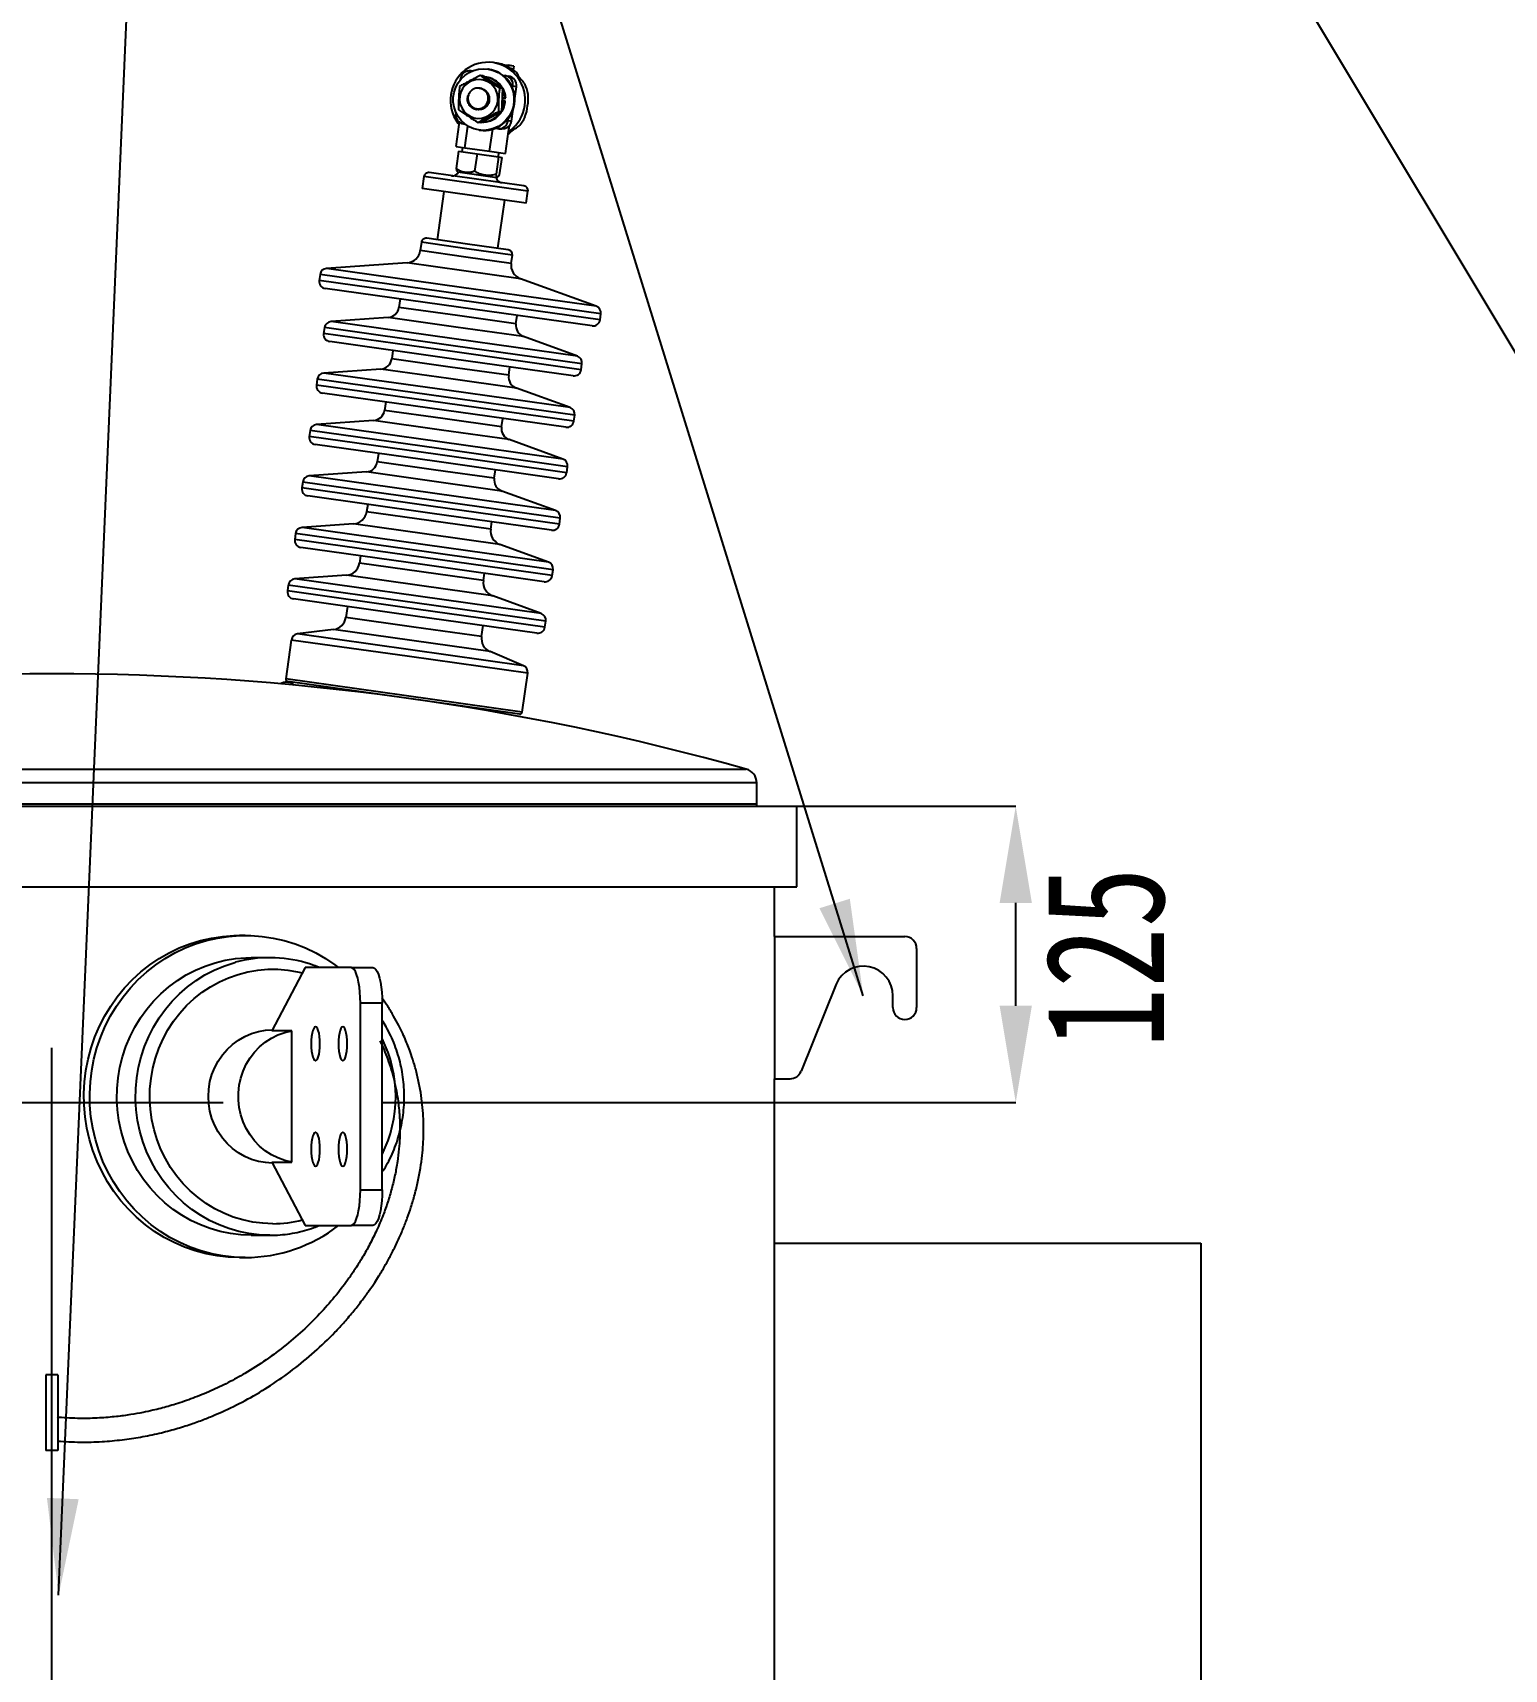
# Model space of a CAD drawing. Header units: millimetres. Extents: x 118006 to 124636, y -130611 to -125922.
# Drawn here: x 119200 to 119821, y -127326 to -126635 of the extents above; entities that cross this region are included whole.
import ezdxf

# ---------------------------------------------------------------- set-up
doc = ezdxf.new("R2010")
doc.units = ezdxf.units.MM
doc.header["$LTSCALE"] = 13
doc.linetypes.add('CENTERX2', pattern=[101.6, 63.5, -12.7, 12.7, -12.7])
for name, color, linetype in [('中心线', 1, 'CENTERX2'), ('几何体', 7, 'Continuous'), ('尺寸', 3, 'Continuous'), ('注释', 2, 'Continuous')]:
    doc.layers.add(name, color=color, linetype=linetype)
doc.styles.add('SLDTEXTSTYLE0', font='hyswlongfangsong.ttf')
doc.styles.get("Standard").update_dxf_attribs({"font": 'gbenor.shx', "bigfont": 'gbcbig.shx'})
doc.dimstyles.new('SLDDIMSTYLE0', dxfattribs={"dimtxt": 50, "dimasz": 40.8, "dimexe": 0, "dimexo": 0.0625, "dimgap": 12.5, "dimtad": 2, "dimdec": 0, "dimrnd": 1e-09, "dimzin": 12, "dimdsep": 46, "dimtxsty": 'SLDTEXTSTYLE0', "dimsah": 1, "dimcen": 0.09, "dimadec": 0, "dimazin": 3, "dimtfac": 1, "dimtdec": 0, "dimtmove": 0, "dimatfit": 0, "dimfxl": 1, "dimfrac": 2, "dimtolj": 1, "dimtzin": 12, "dimarcsym": 0})
doc.dimstyles.new('SLDDIMSTYLE2', dxfattribs={"dimtxt": 0.18, "dimasz": 40.8, "dimexe": 0, "dimexo": 0.0625, "dimgap": 0, "dimtad": 0, "dimtih": 1, "dimtoh": 1, "dimdec": 0, "dimrnd": 1e-09, "dimzin": 0, "dimdsep": 46, "dimtxsty": 'Standard', "dimsah": 1, "dimcen": 0.09, "dimadec": 0, "dimazin": 0, "dimtfac": 40.8, "dimtdec": 0, "dimtofl": 0, "dimtmove": 0, "dimatfit": 3, "dimfxl": 1, "dimfrac": 2, "dimtolj": 1, "dimtzin": 0, "dimarcsym": 0})

# ---------------------------------------------------------------- blocks, each defined once
blk = doc.blocks.new('*D29')
at = {"layer": 'Defpoints', "color": 0, "transparency": 16777216}
for p in [(119522.97, -126961.17), (119615.31, -126961.17), (119347.91, -127086.17)]:
    blk.add_point(p, dxfattribs=at)
at = {"layer": '尺寸', "color": 0, "lineweight": -2, "transparency": 16777216}
for p, q in [((119523.04, -126961.17), (119615.31, -126961.17)), ((119615.31, -127045.37), (119615.31, -127001.97)), ((119347.97, -127086.17), (119615.31, -127086.17))]:
    blk.add_line(p, q, dxfattribs=at)
at = {"layer": '尺寸', "color": 0, "transparency": 16777216}
for points in [[(119608.51, -127001.97), (119622.11, -127001.97), (119615.31, -126961.17)], [(119608.51, -127045.37), (119622.11, -127045.37), (119615.31, -127086.17)]]:
    blk.add_solid(points, dxfattribs=at)
at = {"layer": '尺寸', "color": 0, "transparency": 16777216, "insert": (119627.81, -127025.05), "char_height": 50, "attachment_point": 2, "rotation": 90, "style": 'SLDTEXTSTYLE0'}
blk.add_mtext('\\A1;125', dxfattribs=at)

msp = doc.modelspace()

# ---------------------------------------------------------------- linework, layer by layer
at = {"layer": '中心线'}
for p, q in [((119208.47, -127888.67), (119208.47, -126931.93)), ((119136.16, -127086.17), (119280.79, -127086.17))]:
    msp.add_line(p, q, dxfattribs=at)
at = {"layer": '几何体'}
for p, q in [((119385.44, -126650.62), (119386.01, -126650.7)), ((119392.82, -126649.95), (119392.51, -126649.91)), ((119395.85, -126647.35), (119394.7, -126647.19)), ((119398.45, -126647.92), (119401.05, -126648.28)), ((119401.05, -126648.28), (119400.96, -126648.88)), ((119403.51, -126648.63), (119401.05, -126648.28)), ((119403.51, -126648.63), (119403.27, -126650.3)), ((119380.92, -126654.4), (119380.97, -126654.03)), ((119389.24, -126657.96), (119389.19, -126657.95)), ((119390.49, -126652.77), (119389.32, -126652.61)), ((119390.49, -126652.77), (119398.75, -126658.08)), ((119391.97, -126653.33), (119391.56, -126653.27)), ((119398.75, -126658.08), (119397.58, -126657.92)), ((119398.75, -126658.08), (119398.32, -126668)), ((119398.85, -126652.5), (119399.74, -126652.63)), ((119399.74, -126652.63), (119401.2, -126652.83)), ((119402.97, -126658.04), (119403.09, -126657.14)), ((119404.55, -126657.34), (119403.09, -126657.14)), ((119403.85, -126662.38), (119404.55, -126657.34)), ((119396.54, -126662.35), (119396.95, -126662.41)), ((119399.45, -126663.33), (119398.53, -126663.27)), ((119399.69, -126662.17), (119398.57, -126662.23)), ((119398.57, -126662.31), (119400.1, -126662.22)), ((119399.86, -126663.39), (119399.45, -126663.33)), ((119400.1, -126662.22), (119399.69, -126662.17)), ((119378.94, -126668.52), (119378.99, -126668.15)), ((119380.38, -126673.36), (119380.52, -126672.31)), ((119387.76, -126666.99), (119387.8, -126667)), ((119389.62, -126672.61), (119388.45, -126672.45)), ((119398.32, -126668), (119389.62, -126672.61)), ((119398.32, -126668), (119397.15, -126667.84)), ((119401.06, -126671.62), (119401.18, -126670.72)), ((119401.06, -126671.62), (119402.52, -126671.83)), ((119402.52, -126671.83), (119403.23, -126666.79)), ((119379.08, -126682.61), (119380.38, -126673.36)), ((119382.29, -126673.03), (119382.87, -126673.11)), ((119382.84, -126683.14), (119384.13, -126673.97)), ((119388.89, -126675.66), (119389.21, -126675.7)), ((119393.28, -126684.6), (119394.59, -126675.3)), ((119395.7, -126674.91), (119396.59, -126675.04)), ((119397.13, -126675.11), (119396.59, -126675.04)), ((119399.96, -126685.54), (119401.26, -126676.3)), ((119401.26, -126676.3), (119401.6, -126673.88)), ((119379.08, -126682.61), (119382.84, -126683.14)), ((119380.18, -126684.61), (119379.15, -126691.93)), ((119380.18, -126684.61), (119387.97, -126685.71)), ((119381.81, -126682.99), (119381.56, -126684.81)), ((119382.84, -126683.14), (119393.28, -126684.6)), ((119387.97, -126685.71), (119386.94, -126693.03)), ((119387.97, -126685.71), (119397.06, -126686.98)), ((119393.28, -126684.6), (119399.96, -126685.54)), ((119396.97, -126686.97), (119397.22, -126685.16)), ((119379.49, -126693), (119379.91, -126693.46)), ((119397.06, -126686.98), (119396.03, -126694.31)), ((119397.06, -126686.98), (119398.35, -126687.17)), ((119398.35, -126687.17), (119397.32, -126694.49)), ((119365.55, -126695.31), (119364.84, -126700.36)), ((119387.51, -126698.4), (119365.55, -126695.31)), ((119387.78, -126696.42), (119367.8, -126693.62)), ((119394.49, -126695.51), (119379.91, -126693.46)), ((119409.46, -126701.48), (119387.51, -126698.4)), ((119407.76, -126699.23), (119387.78, -126696.42)), ((119396.17, -126695.75), (119394.49, -126695.51)), ((119396.17, -126695.75), (119396.7, -126695.42)), ((119386.8, -126703.45), (119364.84, -126700.36)), ((119373.95, -126701.64), (119371.1, -126721.97)), ((119408.75, -126706.53), (119386.8, -126703.45)), ((119396.78, -126725.58), (119399.64, -126705.25)), ((119408.75, -126706.53), (119409.46, -126701.48)), ((119364.47, -126723.05), (119363.98, -126726.55)), ((119383.17, -126729.25), (119363.98, -126726.55)), ((119383.66, -126725.75), (119364.47, -126723.05)), ((119383.94, -126723.78), (119366.72, -126721.36)), ((119402.86, -126728.45), (119383.66, -126725.75)), ((119401.16, -126726.2), (119383.94, -126723.78)), ((119358.47, -126731.69), (119324.45, -126734.07)), ((119381.37, -126742.07), (119324.45, -126734.07)), ((119382.36, -126735.05), (119358.47, -126731.69)), ((119402.36, -126731.95), (119383.17, -126729.25)), ((119402.36, -126731.95), (119402.86, -126728.45)), ((119321.69, -126736.64), (119321.34, -126739.15)), ((119380.61, -126747.47), (119321.34, -126739.15)), ((119380.96, -126744.97), (119321.69, -126736.64)), ((119406.24, -126738.4), (119382.36, -126735.05)), ((119438.29, -126750.07), (119406.24, -126738.4)), ((119380.19, -126750.44), (119323.89, -126742.53)), ((119355.5, -126746.97), (119355, -126750.53)), ((119439.88, -126755.8), (119380.61, -126747.47)), ((119440.23, -126753.3), (119380.96, -126744.97)), ((119438.29, -126750.07), (119381.37, -126742.07)), ((119350.4, -126754.81), (119326.33, -126756.5)), ((119379.01, -126758.83), (119350.4, -126754.81)), ((119379.69, -126754), (119355, -126750.53)), ((119404.39, -126757.47), (119379.69, -126754)), ((119436.5, -126758.35), (119380.19, -126750.44)), ((119404.39, -126757.47), (119404.89, -126753.91)), ((119439.88, -126755.8), (119440.23, -126753.3)), ((119323.58, -126759.06), (119323.22, -126761.57)), ((119377.55, -126769.21), (119323.22, -126761.57)), ((119377.91, -126766.7), (119323.58, -126759.06)), ((119378.31, -126763.8), (119326.33, -126756.5)), ((119407.62, -126762.85), (119379.01, -126758.83)), ((119377.14, -126772.17), (119325.77, -126764.95)), ((119352.44, -126768.7), (119351.94, -126772.26)), ((119432.24, -126774.34), (119377.91, -126766.7)), ((119430.3, -126771.11), (119378.31, -126763.8)), ((119430.3, -126771.11), (119407.62, -126762.85)), ((119376.64, -126775.73), (119351.94, -126772.26)), ((119401.33, -126779.2), (119376.64, -126775.73)), ((119428.51, -126779.39), (119377.14, -126772.17)), ((119431.88, -126776.84), (119377.55, -126769.21)), ((119401.33, -126779.2), (119401.83, -126775.64)), ((119431.88, -126776.84), (119432.24, -126774.34)), ((119320.52, -126780.8), (119320.17, -126783.3)), ((119374.85, -126788.43), (119320.52, -126780.8)), ((119347.35, -126776.54), (119323.28, -126778.23)), ((119375.26, -126785.53), (119323.28, -126778.23)), ((119375.96, -126780.57), (119347.35, -126776.54)), ((119404.57, -126784.59), (119375.96, -126780.57)), ((119374.5, -126790.94), (119320.17, -126783.3)), ((119374.08, -126793.9), (119322.72, -126786.68)), ((119429.18, -126796.07), (119374.85, -126788.43)), ((119427.24, -126792.84), (119375.26, -126785.53)), ((119427.24, -126792.84), (119404.57, -126784.59)), ((119349.39, -126790.43), (119348.89, -126794)), ((119373.58, -126797.47), (119348.89, -126794)), ((119425.45, -126801.12), (119374.08, -126793.9)), ((119428.83, -126798.58), (119374.5, -126790.94)), ((119428.83, -126798.58), (119429.18, -126796.07)), ((119317.47, -126802.53), (119317.11, -126805.04)), ((119371.8, -126810.16), (119317.47, -126802.53)), ((119344.3, -126798.28), (119320.22, -126799.96)), ((119372.21, -126807.27), (119320.22, -126799.96)), ((119372.9, -126802.3), (119344.3, -126798.28)), ((119401.51, -126806.32), (119372.9, -126802.3)), ((119398.28, -126800.94), (119373.58, -126797.47)), ((119398.28, -126800.94), (119398.78, -126797.37)), ((119371.45, -126812.67), (119317.11, -126805.04)), ((119371.03, -126815.64), (119319.66, -126808.42)), ((119426.13, -126817.8), (119371.8, -126810.16)), ((119424.19, -126814.57), (119372.21, -126807.27)), ((119424.19, -126814.57), (119401.51, -126806.32)), ((119346.33, -126812.16), (119345.83, -126815.73)), ((119370.53, -126819.2), (119345.83, -126815.73)), ((119422.4, -126822.85), (119371.03, -126815.64)), ((119425.78, -126820.31), (119371.45, -126812.67)), ((119314.41, -126824.26), (119314.06, -126826.77)), ((119368.74, -126831.9), (119314.41, -126824.26)), ((119341.24, -126820.01), (119317.17, -126821.69)), ((119369.15, -126829), (119317.17, -126821.69)), ((119369.85, -126824.03), (119341.24, -126820.01)), ((119398.46, -126828.05), (119369.85, -126824.03)), ((119395.22, -126822.67), (119370.53, -126819.2)), ((119395.22, -126822.67), (119395.72, -126819.11)), ((119425.78, -126820.31), (119426.13, -126817.8)), ((119368.39, -126834.4), (119314.06, -126826.77)), ((119367.97, -126837.37), (119316.61, -126830.15)), ((119421.13, -126836.3), (119369.15, -126829)), ((119421.13, -126836.3), (119398.46, -126828.05)), ((119341.8, -126833.69), (119341.36, -126836.77)), ((119367.54, -126840.45), (119341.36, -126836.77)), ((119419.34, -126844.59), (119367.97, -126837.37)), ((119422.72, -126842.04), (119368.39, -126834.4)), ((119423.07, -126839.53), (119368.74, -126831.9)), ((119335.86, -126841.9), (119314.11, -126843.42)), ((119366.1, -126850.73), (119314.11, -126843.42)), ((119366.73, -126846.24), (119335.86, -126841.9)), ((119393.72, -126844.12), (119367.54, -126840.45)), ((119393.72, -126844.12), (119394.15, -126841.05)), ((119422.72, -126842.04), (119423.07, -126839.53)), ((119311.36, -126845.99), (119311.01, -126848.5)), ((119365.34, -126856.14), (119311.01, -126848.5)), ((119365.69, -126853.63), (119311.36, -126845.99)), ((119364.92, -126859.1), (119313.55, -126851.88)), ((119418.08, -126858.04), (119366.1, -126850.73)), ((119397.6, -126850.58), (119366.73, -126846.24)), ((119418.08, -126858.04), (119397.6, -126850.58)), ((119338.74, -126855.42), (119338.31, -126858.5)), ((119364.49, -126862.18), (119338.31, -126858.5)), ((119419.67, -126863.77), (119365.34, -126856.14)), ((119420.02, -126861.26), (119365.69, -126853.63)), ((119332.8, -126863.64), (119311.06, -126865.16)), ((119363.04, -126872.46), (119311.06, -126865.16)), ((119363.67, -126867.98), (119332.8, -126863.64)), ((119390.67, -126865.86), (119364.49, -126862.18)), ((119416.29, -126866.32), (119364.92, -126859.1)), ((119390.67, -126865.86), (119391.1, -126862.78)), ((119419.67, -126863.77), (119420.02, -126861.26)), ((119308.3, -126867.73), (119307.95, -126870.23)), ((119362.28, -126877.87), (119307.95, -126870.23)), ((119362.64, -126875.36), (119308.3, -126867.73)), ((119415.03, -126879.77), (119363.04, -126872.46)), ((119394.55, -126872.31), (119363.67, -126867.98)), ((119415.03, -126879.77), (119394.55, -126872.31)), ((119361.87, -126880.83), (119310.5, -126873.61)), ((119333.22, -126876.81), (119332.57, -126881.43)), ((119416.61, -126885.5), (119362.28, -126877.87)), ((119416.97, -126883), (119362.64, -126875.36)), ((119327.37, -126886.54), (119312.17, -126888.41)), ((119360.41, -126891.18), (119327.37, -126886.54)), ((119361.22, -126885.46), (119332.57, -126881.43)), ((119389.86, -126889.48), (119361.22, -126885.46)), ((119413.23, -126888.05), (119361.87, -126880.83)), ((119389.86, -126889.48), (119390.51, -126884.86)), ((119416.61, -126885.5), (119416.97, -126883)), ((119309.57, -126890.96), (119307.27, -126907.37)), ((119359.46, -126897.97), (119309.57, -126890.96)), ((119359.86, -126895.11), (119312.17, -126888.41)), ((119393.45, -126895.83), (119360.41, -126891.18)), ((119409.34, -126904.98), (119359.46, -126897.97)), ((119407.55, -126901.81), (119359.86, -126895.11)), ((119407.55, -126901.81), (119393.45, -126895.83)), ((119357.15, -126914.38), (119307.27, -126907.37)), ((119407.04, -126921.39), (119409.34, -126904.98)), ((119357.01, -126915.37), (119308.12, -126908.49)), ((119405.91, -126922.24), (119357.01, -126915.37)), ((119407.04, -126921.39), (119357.15, -126914.38)), ((119389.98, -126920.49), (119389.62, -126919.95)), ((118915.35, -126945.44), (119501.59, -126945.44)), ((119505.97, -126951.21), (118910.97, -126951.21)), ((119505.97, -126960.17), (119505.97, -126951.21)), ((118893.97, -126961.17), (119522.97, -126961.17)), ((118910.97, -126960.17), (119505.97, -126960.17)), ((119522.97, -126995.17), (119522.97, -126961.17)), ((118893.97, -126995.17), (119522.97, -126995.17)), ((119513.47, -127016.17), (119513.47, -126995.17)), ((119290.16, -127015.68), (119287.7, -127015.68)), ((119513.47, -127016.17), (119513.47, -127076.17)), ((119513.47, -127016.17), (119568.47, -127016.17)), ((119573.47, -127021.17), (119573.47, -127046.17)), ((119300.46, -127025.07), (119292.59, -127025.07)), ((119315.44, -127029.27), (119301.34, -127055.96)), ((119334.85, -127029.27), (119315.44, -127029.27)), ((119334.85, -127029.27), (119344.02, -127029.27)), ((119539.51, -127036.19), (119524.73, -127073.03)), ((119347.91, -127044.27), (119338.73, -127044.27)), ((119338.73, -127123.08), (119338.73, -127044.27)), ((119347.91, -127123.08), (119347.91, -127044.27)), ((119563.47, -127046.17), (119563.47, -127041.17)), ((119309.73, -127055.96), (119301.34, -127055.96)), ((119309.73, -127111.39), (119309.73, -127055.96)), ((119513.47, -127888.67), (119513.47, -127076.17)), ((119513.47, -127076.17), (119520.09, -127076.17)), ((119301.34, -127111.39), (119315.44, -127138.08)), ((119301.34, -127111.39), (119309.73, -127111.39)), ((119338.73, -127123.08), (119347.91, -127123.08)), ((119292.59, -127142.28), (119300.46, -127142.28)), ((119315.44, -127138.08), (119334.85, -127138.08)), ((119344.02, -127138.08), (119334.85, -127138.08)), ((119513.47, -127145.58), (119693.47, -127145.58)), ((119693.47, -127145.58), (119693.47, -127752.58)), ((119287.7, -127151.67), (119290.16, -127151.67)), ((119210.97, -127201.19), (119205.97, -127201.19)), ((119205.97, -127201.19), (119205.97, -127233.19)), ((119210.97, -127201.19), (119210.97, -127233.19)), ((119210.97, -127233.19), (119205.97, -127233.19))]:
    msp.add_line(p, q, dxfattribs=at)
at = {"layer": '几何体', "flags": 128}
for points in [[(119392.8, -126649.95), (119394.86, -126650.47), (119396.8, -126651.33), (119398.58, -126652.49), (119400.14, -126653.94), (119401.44, -126655.63), (119402.45, -126657.51), (119403.14, -126659.54), (119403.49, -126661.65), (119403.49, -126663.8), (119403.15, -126665.92), (119402.46, -126667.95), (119401.45, -126669.84), (119400.15, -126671.54), (119398.59, -126673), (119396.82, -126674.19), (119394.88, -126675.06), (119392.82, -126675.59), (119390.71, -126675.78), (119388.6, -126675.61), (119386.54, -126675.09), (119384.6, -126674.24), (119382.82, -126673.07), (119381.26, -126671.63), (119379.96, -126669.94), (119378.95, -126668.05), (119378.26, -126666.03), (119377.91, -126663.91), (119377.91, -126661.77), (119378.25, -126659.65), (119378.94, -126657.61), (119379.95, -126655.72), (119381.25, -126654.02), (119382.81, -126652.56), (119384.58, -126651.38), (119386.52, -126650.51), (119388.58, -126649.97), (119390.69, -126649.79), (119392.8, -126649.95)], [(119395.86, -126658.68), (119394.92, -126657.26), (119393.71, -126656.06), (119392.28, -126655.14), (119390.7, -126654.54), (119389.02, -126654.29), (119387.33, -126654.4), (119385.7, -126654.87), (119384.19, -126655.66), (119382.88, -126656.76), (119381.83, -126658.11), (119381.07, -126659.64), (119380.64, -126661.31), (119380.57, -126663.02), (119380.85, -126664.71), (119381.47, -126666.31), (119382.4, -126667.74), (119383.61, -126668.94), (119385.04, -126669.85), (119386.63, -126670.45), (119388.3, -126670.7), (119390, -126670.59), (119391.63, -126670.13), (119393.13, -126669.33), (119394.44, -126668.23), (119395.5, -126666.89), (119396.26, -126665.35), (119396.68, -126663.69), (119396.76, -126661.97), (119396.48, -126660.28), (119395.86, -126658.68)], [(119506.14, -126961.17), (119506.03, -126960.76), (119505.97, -126960.17)], [(119287.7, -127151.67), (119282.96, -127151.49), (119278.25, -127150.96), (119273.58, -127150.08), (119268.99, -127148.85), (119264.5, -127147.28), (119260.13, -127145.39), (119255.9, -127143.16), (119251.83, -127140.63), (119247.96, -127137.81), (119244.29, -127134.7), (119240.85, -127131.32), (119237.65, -127127.69), (119234.71, -127123.84), (119232.05, -127119.78), (119229.68, -127115.53), (119227.61, -127111.11), (119225.85, -127106.55), (119224.42, -127101.87), (119223.32, -127097.09), (119222.55, -127092.25), (119222.12, -127087.36), (119222.04, -127082.45), (119222.29, -127077.55), (119222.89, -127072.68), (119223.83, -127067.86), (119225.1, -127063.13), (119226.69, -127058.51), (119228.6, -127054.02), (119230.83, -127049.68), (119233.34, -127045.52), (119236.14, -127041.56), (119239.21, -127037.82), (119242.54, -127034.31), (119246.1, -127031.07), (119249.87, -127028.1), (119253.84, -127025.42), (119257.99, -127023.04), (119262.3, -127020.98), (119266.73, -127019.24), (119271.28, -127017.84), (119275.91, -127016.79), (119280.6, -127016.08), (119285.33, -127015.73), (119287.7, -127015.68)], [(119290.16, -127151.67), (119285.42, -127151.49), (119280.7, -127150.96), (119276.04, -127150.08), (119271.45, -127148.85), (119266.95, -127147.28), (119262.58, -127145.39), (119258.35, -127143.16), (119254.29, -127140.63), (119250.41, -127137.81), (119246.74, -127134.7), (119243.3, -127131.32), (119240.1, -127127.69), (119237.16, -127123.84), (119234.5, -127119.78), (119232.13, -127115.53), (119230.06, -127111.11), (119228.31, -127106.55), (119226.88, -127101.87), (119225.77, -127097.09), (119225.01, -127092.25), (119224.58, -127087.36), (119224.49, -127082.45), (119224.75, -127077.55), (119225.35, -127072.68), (119226.28, -127067.86), (119227.55, -127063.13), (119229.15, -127058.51), (119231.06, -127054.02), (119233.28, -127049.68), (119235.8, -127045.52), (119238.6, -127041.56), (119241.67, -127037.82), (119244.99, -127034.31), (119248.55, -127031.07), (119252.33, -127028.1), (119256.3, -127025.42), (119260.45, -127023.04), (119264.75, -127020.98), (119269.19, -127019.24), (119273.73, -127017.84), (119278.36, -127016.79), (119283.06, -127016.08), (119287.79, -127015.73), (119292.53, -127015.73), (119297.26, -127016.08), (119301.95, -127016.79), (119306.58, -127017.84), (119311.13, -127019.24), (119315.56, -127020.98), (119319.87, -127023.04), (119324.02, -127025.42), (119327.99, -127028.1), (119329.55, -127029.27)], [(119292.59, -127142.28), (119288.2, -127142.11), (119283.84, -127141.58), (119279.53, -127140.7), (119275.3, -127139.48), (119271.18, -127137.93), (119267.18, -127136.05), (119263.34, -127133.85), (119259.67, -127131.36), (119256.2, -127128.57), (119252.95, -127125.52), (119249.94, -127122.21), (119247.18, -127118.67), (119244.7, -127114.93), (119242.5, -127110.99), (119240.61, -127106.89), (119239.03, -127102.65), (119237.77, -127098.3), (119236.84, -127093.85), (119236.24, -127089.35), (119235.99, -127084.81), (119236.07, -127080.27), (119236.5, -127075.75), (119237.26, -127071.27), (119238.36, -127066.87), (119239.78, -127062.57), (119241.52, -127058.39), (119243.56, -127054.37), (119245.9, -127050.53), (119248.53, -127046.88), (119251.41, -127043.46), (119254.55, -127040.28), (119257.91, -127037.35), (119261.48, -127034.71), (119265.24, -127032.36), (119269.16, -127030.32), (119273.23, -127028.6), (119277.41, -127027.22), (119281.68, -127026.17), (119286.02, -127025.47), (119290.39, -127025.11), (119292.59, -127025.07)], [(119300.46, -127142.28), (119296.07, -127142.11), (119291.71, -127141.58), (119287.41, -127140.7), (119283.18, -127139.48), (119279.05, -127137.93), (119275.06, -127136.05), (119271.21, -127133.85), (119267.54, -127131.36), (119264.07, -127128.57), (119260.82, -127125.52), (119257.81, -127122.21), (119255.05, -127118.67), (119252.57, -127114.93), (119250.38, -127110.99), (119248.48, -127106.89), (119246.9, -127102.65), (119245.64, -127098.3), (119244.71, -127093.85), (119244.12, -127089.35), (119243.86, -127084.81), (119243.95, -127080.27), (119244.37, -127075.75), (119245.14, -127071.27), (119246.23, -127066.87), (119247.65, -127062.57), (119249.39, -127058.39), (119251.44, -127054.37), (119253.78, -127050.53), (119256.4, -127046.88), (119259.29, -127043.46), (119262.42, -127040.28), (119265.78, -127037.35), (119269.35, -127034.71), (119273.11, -127032.36), (119277.04, -127030.32), (119281.1, -127028.6), (119285.28, -127027.22), (119286.08, -127026.99)], [(119301.72, -127137.4), (119297.49, -127137.23), (119293.29, -127136.69), (119289.15, -127135.8), (119285.08, -127134.57), (119281.13, -127132.99), (119277.32, -127131.09), (119273.67, -127128.88), (119270.2, -127126.36), (119266.95, -127123.56), (119263.92, -127120.49), (119261.15, -127117.18), (119258.65, -127113.64), (119256.43, -127109.91), (119254.52, -127106), (119252.92, -127101.94), (119251.64, -127097.76), (119250.7, -127093.49), (119250.1, -127089.15), (119249.84, -127084.77), (119249.92, -127080.39), (119250.36, -127076.03), (119251.13, -127071.72), (119252.24, -127067.49), (119253.68, -127063.37), (119255.44, -127059.38), (119257.5, -127055.56), (119259.86, -127051.92), (119262.5, -127048.49), (119265.4, -127045.3), (119268.55, -127042.36), (119271.91, -127039.7), (119275.47, -127037.33), (119279.21, -127035.27), (119283.09, -127033.53), (119287.1, -127032.13), (119291.21, -127031.06), (119295.39, -127030.35), (119299.61, -127029.99), (119303.84, -127029.99), (119308.06, -127030.35), (119312.24, -127031.06), (119314.24, -127031.53)], [(119338.73, -127044.27), (119338.68, -127041.93), (119338.54, -127039.64), (119338.31, -127037.46), (119337.99, -127035.46), (119337.59, -127033.67), (119337.13, -127032.14), (119336.61, -127030.91), (119336.05, -127030.01), (119335.45, -127029.46), (119334.85, -127029.27)], [(119344.02, -127029.27), (119344.63, -127029.46), (119345.22, -127030.01), (119345.79, -127030.91), (119346.31, -127032.14), (119346.77, -127033.67), (119347.16, -127035.46), (119347.48, -127037.46), (119347.72, -127039.64), (119347.86, -127041.93), (119347.91, -127044.27)], [(119301.55, -127111.79), (119298.68, -127111.62), (119295.68, -127111.09), (119292.75, -127110.22), (119289.94, -127109.01), (119287.27, -127107.48), (119284.79, -127105.66), (119282.52, -127103.56), (119280.49, -127101.21), (119278.73, -127098.64), (119277.25, -127095.88), (119276.09, -127092.96), (119275.25, -127089.93), (119274.74, -127086.82), (119274.57, -127083.68), (119274.74, -127080.53), (119275.25, -127077.42), (119276.09, -127074.39), (119277.25, -127071.48), (119278.73, -127068.72), (119280.49, -127066.15), (119282.52, -127063.79), (119284.79, -127061.69), (119287.27, -127059.87), (119289.94, -127058.34), (119292.75, -127057.14), (119295.68, -127056.26), (119298.68, -127055.74), (119301.55, -127055.56)], [(119309.73, -127111.39), (119306.77, -127110.68), (119303.9, -127109.64), (119301.16, -127108.27), (119298.58, -127106.59), (119296.21, -127104.63), (119294.06, -127102.4), (119292.16, -127099.93), (119290.54, -127097.26), (119289.23, -127094.43), (119288.22, -127091.45), (119287.55, -127088.38), (119287.21, -127085.25), (119287.21, -127082.1), (119287.55, -127078.97), (119288.22, -127075.9), (119289.23, -127072.93), (119290.54, -127070.09), (119292.16, -127067.42), (119294.06, -127064.96), (119296.21, -127062.73), (119298.58, -127060.76), (119301.16, -127059.08), (119303.9, -127057.71), (119306.77, -127056.67), (119309.73, -127055.96)], [(119321.66, -127061.43), (119321.61, -127059.84), (119321.48, -127058.32), (119321.26, -127056.97), (119320.96, -127055.84), (119320.61, -127054.98), (119320.22, -127054.46), (119319.81, -127054.28), (119319.4, -127054.46), (119319.01, -127054.98), (119318.66, -127055.84), (119318.36, -127056.97), (119318.14, -127058.32), (119318.01, -127059.84), (119317.96, -127061.43), (119318.01, -127063.02), (119318.14, -127064.53), (119318.36, -127065.88), (119318.66, -127067.02), (119319.01, -127067.87), (119319.4, -127068.4), (119319.81, -127068.58), (119320.22, -127068.4), (119320.61, -127067.87), (119320.96, -127067.02), (119321.26, -127065.88), (119321.48, -127064.53), (119321.61, -127063.02), (119321.66, -127061.43)], [(119333.18, -127061.43), (119333.13, -127059.84), (119332.99, -127058.32), (119332.77, -127056.97), (119332.48, -127055.84), (119332.13, -127054.98), (119331.74, -127054.46), (119331.33, -127054.28), (119330.92, -127054.46), (119330.52, -127054.98), (119330.17, -127055.84), (119329.88, -127056.97), (119329.66, -127058.32), (119329.52, -127059.84), (119329.48, -127061.43), (119329.52, -127063.02), (119329.66, -127064.53), (119329.88, -127065.88), (119330.17, -127067.02), (119330.52, -127067.87), (119330.92, -127068.4), (119331.33, -127068.58), (119331.74, -127068.4), (119332.13, -127067.87), (119332.48, -127067.02), (119332.77, -127065.88), (119332.99, -127064.53), (119333.13, -127063.02), (119333.18, -127061.43)], [(119321.66, -127105.93), (119321.61, -127104.34), (119321.48, -127102.82), (119321.26, -127101.47), (119320.96, -127100.34), (119320.61, -127099.48), (119320.22, -127098.96), (119319.81, -127098.78), (119319.4, -127098.96), (119319.01, -127099.48), (119318.66, -127100.34), (119318.36, -127101.47), (119318.14, -127102.82), (119318.01, -127104.34), (119317.96, -127105.93), (119318.01, -127107.52), (119318.14, -127109.03), (119318.36, -127110.38), (119318.66, -127111.52), (119319.01, -127112.37), (119319.4, -127112.9), (119319.81, -127113.08), (119320.22, -127112.9), (119320.61, -127112.37), (119320.96, -127111.52), (119321.26, -127110.38), (119321.48, -127109.03), (119321.61, -127107.52), (119321.66, -127105.93)], [(119333.18, -127105.93), (119333.13, -127104.34), (119332.99, -127102.82), (119332.77, -127101.47), (119332.48, -127100.34), (119332.13, -127099.48), (119331.74, -127098.96), (119331.33, -127098.78), (119330.92, -127098.96), (119330.52, -127099.48), (119330.17, -127100.34), (119329.88, -127101.47), (119329.66, -127102.82), (119329.52, -127104.34), (119329.48, -127105.93), (119329.52, -127107.52), (119329.66, -127109.03), (119329.88, -127110.38), (119330.17, -127111.52), (119330.52, -127112.37), (119330.92, -127112.9), (119331.33, -127113.08), (119331.74, -127112.9), (119332.13, -127112.37), (119332.48, -127111.52), (119332.77, -127110.38), (119332.99, -127109.03), (119333.13, -127107.52), (119333.18, -127105.93)], [(119334.85, -127138.08), (119335.45, -127137.89), (119336.05, -127137.35), (119336.61, -127136.44), (119337.13, -127135.21), (119337.59, -127133.69), (119337.99, -127131.9), (119338.31, -127129.89), (119338.54, -127127.71), (119338.68, -127125.43), (119338.73, -127123.08)], [(119347.91, -127123.08), (119347.86, -127125.43), (119347.72, -127127.71), (119347.48, -127129.89), (119347.16, -127131.9), (119346.77, -127133.69), (119346.31, -127135.21), (119345.79, -127136.44), (119345.22, -127137.35), (119344.63, -127137.89), (119344.02, -127138.08)], [(119210.97, -127219.53), (119211.16, -127219.28), (119211.37, -127219.19)]]:
    msp.add_lwpolyline(points, dxfattribs=at)
at = {"layer": '几何体'}
for centre, radius, start, end in [((119392.81, -126663.08), 16.14, 127.48228, 216.51772), ((119384.91, -126654.56), 3.97, 82.37142, 172.36666), ((119392.52, -126662.7), 15.66, 36.5143, 127.4857), ((119390.89, -126662.81), 13, 262.57827, 81.42173), ((119393.95, -126662.94), 15.71, 47.44998, 64.31818), ((119388.29, -126662.36), 4.5, 29.38058, 81.90266), ((119399.16, -126656.56), 3.97, 351.63334, 81.62858), ((119400.62, -126656.77), 3.97, 351.63334, 81.62858), ((119392.14, -126662.99), 16.14, 307.48228, 36.51772), ((119393.65, -126663.16), 16.09, 9.23602, 25.83813), ((119382.87, -126669.09), 3.97, 171.63334, 261.62858), ((119397.12, -126671.1), 3.97, 262.37142, 352.36666), ((119398.52, -126671.27), 4.04, 319.70375, 352.02508), ((119393.64, -126663.23), 16.09, 318.16187, 334.76398), ((119392.59, -126663.21), 15.88, 216.63041, 219.75322), ((119392.32, -126663.17), 15.88, 304.24678, 307.36959), ((119367.53, -126695.59), 2, 82, 172), ((119377.53, -126691.96), 2.99, 262, 329.31104), ((119398.87, -126694.96), 2.99, 194.68896, 262), ((119407.48, -126701.21), 2, 352, 82), ((119358.05, -126725.72), 5.99, 274, 352), ((119366.44, -126723.33), 2, 82, 172), ((119400.88, -126728.17), 2, 352, 82), ((119324.65, -126737.05), 2.99, 94, 172), ((119408.29, -126732.78), 5.99, 172, 250), ((119324.3, -126739.56), 2.99, 172, 262), ((119350.06, -126749.84), 4.99, 274, 352), ((119437.27, -126752.88), 2.99, 352, 70), ((119326.19, -126761.99), 2.99, 172, 262), ((119326.54, -126759.48), 2.99, 94, 172), ((119409.33, -126758.17), 4.99, 172, 250), ((119436.91, -126755.39), 2.99, 262, 352), ((119347, -126771.57), 4.99, 274, 352), ((119429.27, -126773.92), 2.99, 352, 70), ((119323.49, -126781.21), 2.99, 94, 172), ((119406.27, -126779.9), 4.99, 172, 250), ((119428.92, -126776.43), 2.99, 262, 352), ((119323.13, -126783.72), 2.99, 172, 262), ((119343.95, -126793.3), 4.99, 274, 352), ((119426.22, -126795.65), 2.99, 352, 70), ((119320.43, -126802.95), 2.99, 94, 172), ((119403.22, -126801.63), 4.99, 172, 250), ((119425.87, -126798.16), 2.99, 262, 352), ((119320.08, -126805.45), 2.99, 172, 262), ((119340.89, -126815.03), 4.99, 274, 352), ((119423.17, -126817.38), 2.99, 352, 70), ((119317.38, -126824.68), 2.99, 94, 172), ((119400.16, -126823.36), 4.99, 172, 250), ((119422.81, -126819.89), 2.99, 262, 352), ((119317.02, -126827.18), 2.99, 172, 262), ((119335.44, -126835.93), 5.99, 274, 352), ((119420.11, -126839.12), 2.99, 352, 70), ((119314.32, -126846.41), 2.99, 94, 172), ((119399.65, -126844.96), 5.99, 172, 250), ((119419.76, -126841.62), 2.99, 262, 352), ((119313.97, -126848.92), 2.99, 172, 262), ((119332.38, -126857.67), 5.99, 274, 352), ((119417.06, -126860.85), 2.99, 352, 70), ((119311.27, -126868.14), 2.99, 94, 172), ((119396.59, -126866.69), 5.99, 172, 250), ((119416.7, -126863.36), 2.99, 262, 352), ((119310.92, -126870.65), 2.99, 172, 262), ((119326.64, -126880.6), 5.99, 277, 352), ((119413.65, -126885.09), 2.99, 262, 352), ((119414, -126882.58), 2.99, 352, 70), ((119312.54, -126891.38), 2.99, 97, 172), ((119395.79, -126890.32), 5.99, 172, 247), ((119208.47, -127992.26), 1087.09, 74.35744, 105.64256), ((119308.25, -126907.51), 0.998, 172, 262), ((119406.38, -126904.56), 2.99, 352, 67), ((119307.54, -126913.69), 4.93, 88.75637, 121.10677), ((119307.54, -126913.86), 5.1, 49.00539, 88.82974), ((119406.05, -126921.25), 0.998, 262, 352), ((119499.97, -126951.21), 6, 0, 74.35744), ((119568.47, -127021.17), 5, 0, 90), ((119300.46, -127079.84), 54.77, 73.87422, 105.22393), ((119550.97, -127041.17), 12.5, 0, 156.51716), ((119568.47, -127046.17), 5, 180, 0), ((119298.25, -127083.68), 55.37, 333.72576, 26.27424), ((119520.09, -127071.17), 5, 270, 338.14563), ((119290.04, -127087.45), 64.22, 270.10119, 307.9648), ((119301.72, -127087.18), 50.22, 270.00596, 284.4382)]:
    msp.add_arc(centre, radius, start, end, dxfattribs=at)
for centre, major_axis, ratio, start_param, end_param in [((119393.62, -126663.19), (16.69, -2.35), 0.94908, 1.266104, 1.570796), ((119393.15, -126663.13), (8.97, 14.06), 0.736082, 5.875604, 6.010601), ((119393.15, -126663.13), (17.07, -9.48), 0.789427, 1.050197, 1.185194), ((119393.62, -126663.19), (-8.84, 13.87), 0.934169, 3.734154, 4.038847), ((119393.62, -126663.19), (12.32, 10.9), 0.934169, 5.385931, 5.690624), ((119397.69, -126671.15), (5, -0.7), 0.791492, 4.712389, 5.713031), ((119393.15, -126663.13), (-4.75, 15.98), 0.736082, 3.436086, 3.549174), ((119393.15, -126663.13), (19.02, 4.4), 0.789427, 5.097991, 5.232989)]:
    msp.add_ellipse(centre, major_axis=major_axis, ratio=ratio, start_param=start_param, end_param=end_param, dxfattribs=at)
for points, knots in [([(119380.62, -126657.22), (119380.55, -126657.89), (119380.41, -126659.26), (119380.25, -126661.43), (119380.17, -126663.68), (119380.16, -126665.58), (119380.18, -126666.71), (119380.18, -126667.14)], [0, 0, 0, 0, 0.213245, 0.431498, 0.645486, 0.868042, 1, 1, 1, 1]), ([(119389.32, -126652.61), (119388.91, -126652.81), (119387.88, -126653.31), (119386.19, -126654.16), (119384.33, -126655.13), (119382.61, -126656.08), (119381.4, -126656.76), (119380.76, -126657.13), (119380.62, -126657.22)], [0, 0, 0, 0, 0.136843, 0.346229, 0.555177, 0.749713, 0.944655, 1, 1, 1, 1]), ([(119388.92, -126657.91), (119388.42, -126657.91), (119387.41, -126657.91), (119386.01, -126658.55), (119384.9, -126659.59), (119384.2, -126660.93), (119384, -126662.41), (119384.3, -126663.84), (119384.89, -126664.85), (119385.38, -126665.31), (119385.52, -126665.44)], [0, 0, 0, 0, 0.138629, 0.277262, 0.415489, 0.550448, 0.684398, 0.815699, 0.945367, 1, 1, 1, 1]), ([(119389.19, -126657.95), (119389.77, -126658.1), (119390.94, -126658.4), (119391.99, -126659.38), (119392.7, -126660.46), (119393.13, -126661.6), (119393.19, -126663.23), (119392.64, -126664.87), (119391.46, -126666.23), (119389.84, -126667.07), (119388.66, -126667.05), (119388.07, -126667.03)], [0, 0, 0, 0, 0.125115, 0.249534, 0.289673, 0.395114, 0.500314, 0.624966, 0.750466, 0.874885, 1, 1, 1, 1]), ([(119388.92, -126657.91), (119389.5, -126658.07), (119390.65, -126658.37), (119391.91, -126659.45), (119392.29, -126660.36), (119392.43, -126660.72)], [0, 0, 0, 0, 0.379659, 0.757203, 1, 1, 1, 1]), ([(119397.58, -126657.92), (119396.98, -126657.55), (119395.75, -126656.8), (119393.87, -126655.62), (119392.02, -126654.42), (119390.51, -126653.42), (119389.64, -126652.83), (119389.32, -126652.61)], [0, 0, 0, 0, 0.213245, 0.431498, 0.645486, 0.868042, 1, 1, 1, 1]), ([(119398.32, -126657.8), (119398.28, -126657.72), (119397.9, -126656.9), (119396.69, -126655.63), (119394.73, -126654.21), (119392.87, -126653.43), (119391.7, -126653.35), (119391.34, -126653.32)], [0, 0, 0, 0, 0.031994, 0.311892, 0.591789, 0.876356, 1, 1, 1, 1]), ([(119400.1, -126662.22), (119400, -126661.42), (119399.78, -126659.79), (119398.7, -126657.57), (119397.13, -126655.67), (119395.13, -126654.28), (119393.35, -126653.5), (119392.25, -126653.42), (119391.97, -126653.4)], [0, 0, 0, 0, 0.185673, 0.374443, 0.560115, 0.745788, 0.934558, 1, 1, 1, 1]), ([(119397.15, -126667.84), (119397.14, -126667.15), (119397.12, -126665.76), (119397.16, -126663.57), (119397.27, -126661.33), (119397.42, -126659.45), (119397.54, -126658.33), (119397.58, -126657.92)], [0, 0, 0, 0, 0.213245, 0.431498, 0.645486, 0.868042, 1, 1, 1, 1]), ([(119406.5, -126654.21), (119406.45, -126654.15), (119406.34, -126654.03), (119406.15, -126653.78), (119405.94, -126653.51), (119405.75, -126653.25), (119405.57, -126653), (119405.51, -126652.9), (119405.48, -126652.84)], [0, 0, 0, 0, 0.163826, 0.327654, 0.491393, 0.654851, 0.818278, 1, 1, 1, 1]), ([(119392.2, -126660.16), (119392.42, -126660.62), (119392.84, -126661.54), (119392.87, -126663.19), (119392.33, -126664.82), (119391.14, -126666.2), (119389.53, -126667), (119387.74, -126667.11), (119386.06, -126666.51), (119384.72, -126665.29), (119383.99, -126663.66), (119383.83, -126662.15), (119384.16, -126661.35), (119384.26, -126661.11)], [0, 0, 0, 0, 0.0834051, 0.1666196, 0.265221, 0.3644929, 0.4629093, 0.561877, 0.6608446, 0.759261, 0.8585329, 0.9571343, 1, 1, 1, 1]), ([(119385.52, -126665.44), (119385.87, -126665.74), (119386.58, -126666.34), (119387.95, -126666.71), (119389.35, -126666.65), (119390.68, -126666.1), (119391.78, -126665.14), (119392.51, -126663.85), (119392.8, -126662.38), (119392.63, -126661.1), (119392.32, -126660.4), (119392.2, -126660.16)], [0, 0, 0, 0, 0.11326, 0.226515, 0.340225, 0.456377, 0.573307, 0.692355, 0.81251, 0.934453, 1, 1, 1, 1]), ([(119390.25, -126672.28), (119391.02, -126672.25), (119392.6, -126672.18), (119394.85, -126671.31), (119396.85, -126669.91), (119398.42, -126668.04), (119399.52, -126665.82), (119399.74, -126664.19), (119399.86, -126663.39)], [0, 0, 0, 0, 0.1601642, 0.3298016, 0.4966553, 0.6635089, 0.8331464, 1, 1, 1, 1]), ([(119398.36, -126667.01), (119398.59, -126666.59), (119399.2, -126665.44), (119399.35, -126664.14), (119399.45, -126663.33)], [0, 0, 0, 0, 0.3733382, 1, 1, 1, 1]), ([(119399.69, -126662.17), (119399.61, -126661.35), (119399.48, -126660.12), (119398.92, -126659.04), (119398.73, -126658.67)], [0, 0, 0, 0, 0.664645, 1, 1, 1, 1]), ([(119380.18, -126667.14), (119380.71, -126667.5), (119381.78, -126668.22), (119383.54, -126669.38), (119385.42, -126670.58), (119387.07, -126671.61), (119388.08, -126672.22), (119388.45, -126672.45)], [0, 0, 0, 0, 0.213245, 0.431498, 0.645486, 0.868042, 1, 1, 1, 1]), ([(119388.45, -126672.45), (119388.59, -126672.36), (119389.24, -126671.99), (119390.44, -126671.31), (119392.16, -126670.36), (119394.02, -126669.39), (119395.71, -126668.54), (119396.74, -126668.04), (119397.15, -126667.84)], [0, 0, 0, 0, 0.055345, 0.250287, 0.444823, 0.653771, 0.863157, 1, 1, 1, 1]), ([(119390.47, -126672.16), (119391.02, -126672.13), (119392.39, -126672.07), (119394.43, -126671.24), (119396.29, -126670.01), (119397.14, -126668.9), (119397.49, -126668.44)], [0, 0, 0, 0, 0.201976, 0.497861, 0.788891, 1, 1, 1, 1]), ([(119402.17, -126676.42), (119402.21, -126676.38), (119402.29, -126676.3), (119402.51, -126676.12), (119402.77, -126675.92), (119403.04, -126675.71), (119403.31, -126675.52), (119403.45, -126675.43), (119403.52, -126675.38)], [0, 0, 0, 0, 0.163826, 0.327654, 0.491393, 0.654851, 0.818278, 1, 1, 1, 1]), ([(119379.15, -126691.93), (119379.2, -126692.21), (119379.29, -126692.71), (119379.44, -126692.9), (119379.51, -126692.99)], [0, 0, 0, 0, 0.549265, 1, 1, 1, 1]), ([(119386.94, -126693.03), (119386.58, -126693.15), (119385.66, -126693.45), (119384.14, -126693.67), (119382.48, -126693.56), (119380.93, -126693.03), (119379.85, -126692.42), (119379.27, -126692.02), (119379.15, -126691.93)], [0, 0, 0, 0, 0.136843, 0.346229, 0.555177, 0.749713, 0.944655, 1, 1, 1, 1]), ([(119396.03, -126694.31), (119395.37, -126694.47), (119394.04, -126694.8), (119391.99, -126694.89), (119389.95, -126694.51), (119388.28, -126693.82), (119387.31, -126693.24), (119386.94, -126693.03)], [0, 0, 0, 0, 0.213245, 0.431498, 0.645486, 0.868042, 1, 1, 1, 1]), ([(119397.32, -126694.49), (119397.2, -126694.73), (119396.95, -126695.21), (119396.61, -126695.54), (119396.33, -126695.41), (119396.15, -126694.93), (119396.06, -126694.47), (119396.03, -126694.31)], [0, 0, 0, 0, 0.213245, 0.431498, 0.645486, 0.868042, 1, 1, 1, 1]), ([(119324.41, -126910.78), (119324.26, -126910.88), (119324, -126911.05), (119323.81, -126911.3), (119323.73, -126911.41)], [0, 0, 0, 0, 0.575653, 1, 1, 1, 1]), ([(119321.57, -127029.27), (119320.3, -127028.76), (119318.39, -127028), (119316.41, -127027.46), (119315.75, -127027.28)], [0, 0, 0, 0, 0.666406, 1, 1, 1, 1]), ([(119210.97, -127229.18), (119214.15, -127229.36), (119220.4, -127229.73), (119229.48, -127229.46), (119237.98, -127228.71), (119246.04, -127227.52), (119253.61, -127225.95), (119260.67, -127224.1), (119266.9, -127222.14), (119272.36, -127220.17), (119277.14, -127218.24), (119283.43, -127215.46), (119291.41, -127211.44), (119301.03, -127205.66), (119310.43, -127199.04), (119319.5, -127191.57), (119326.64, -127184.7), (119332.08, -127178.8), (119335.96, -127174.24), (119339.42, -127169.82), (119342.33, -127165.82), (119344.64, -127162.4), (119346.46, -127159.57), (119348.15, -127156.8), (119350.04, -127153.54), (119352.27, -127149.39), (119354.56, -127144.69), (119356.67, -127139.86), (119358.5, -127135.15), (119360.19, -127130.25), (119361.71, -127125.06), (119363.05, -127119.52), (119364.08, -127114.02), (119364.79, -127108.8), (119365.21, -127104.02), (119365.4, -127099.63), (119365.4, -127095.27), (119365.2, -127090.69), (119364.75, -127085.76), (119363.99, -127080.61), (119362.93, -127075.41), (119361.63, -127070.47), (119360.29, -127066.28), (119359.06, -127062.93), (119357.88, -127060.02), (119356.53, -127056.97), (119354.83, -127053.48), (119352.73, -127049.61), (119350.41, -127045.73), (119348.69, -127043.23), (119347.91, -127042.08)], [0, 0, 0, 0, 0.03064, 0.060384, 0.088065, 0.113758, 0.140228, 0.164302, 0.186004, 0.205344, 0.222325, 0.237735, 0.274693, 0.312754, 0.352323, 0.393013, 0.434801, 0.456099, 0.477657, 0.498199, 0.51585, 0.5306, 0.542452, 0.552037, 0.565552, 0.583194, 0.603128, 0.622326, 0.640746, 0.658515, 0.679313, 0.700321, 0.721505, 0.741279, 0.75884, 0.774877, 0.790185, 0.807343, 0.825988, 0.845286, 0.865228, 0.885013, 0.90188, 0.914035, 0.924463, 0.936546, 0.950747, 0.967117, 0.984852, 1, 1, 1, 1]), ([(119348.31, -127115.19), (119348.97, -127114.1), (119350.35, -127111.79), (119352.14, -127108.06), (119353.74, -127104.08), (119355.05, -127099.99), (119356.06, -127095.81), (119356.77, -127091.56), (119357.18, -127087.27), (119357.28, -127082.96), (119357.08, -127078.66), (119356.57, -127074.38), (119355.76, -127070.15), (119354.64, -127065.99), (119353.24, -127061.93), (119351.54, -127057.99), (119349.78, -127054.51), (119348.46, -127052.42), (119347.91, -127051.54)], [0, 0, 0, 0, 0.057096, 0.121051, 0.185022, 0.249006, 0.313002, 0.377008, 0.441022, 0.505043, 0.569067, 0.633094, 0.697119, 0.761141, 0.825159, 0.889168, 0.953169, 1, 1, 1, 1]), ([(119346.95, -127060.2), (119347.12, -127060.54), (119347.9, -127062.09), (119349.14, -127065.04), (119350.71, -127069.14), (119352.08, -127073.45), (119353.24, -127077.91), (119354.13, -127082.3), (119354.75, -127086.49), (119355.12, -127090.16), (119355.31, -127093.2), (119355.39, -127095.84), (119355.4, -127098.44), (119355.31, -127101.76), (119355.02, -127106.06), (119354.39, -127111.31), (119353.38, -127116.91), (119352.02, -127122.59), (119350.35, -127128.2), (119348.24, -127134.09), (119345.69, -127140.11), (119342.75, -127146.06), (119339.76, -127151.41), (119336.82, -127156.13), (119333.21, -127161.44), (119328.53, -127167.63), (119322.33, -127174.77), (119315.25, -127181.87), (119307.44, -127188.65), (119299, -127194.97), (119290.79, -127200.23), (119282.97, -127204.54), (119275.67, -127208.04), (119268.26, -127211.08), (119262.17, -127213.17), (119257.58, -127214.54), (119254.4, -127215.41), (119250.89, -127216.27), (119246.68, -127217.18), (119241.55, -127218.09), (119235.44, -127218.91), (119228.35, -127219.49), (119220.21, -127219.71), (119214.43, -127219.37), (119211.37, -127219.19)], [0, 0, 0, 0, 0.0048513, 0.0221923, 0.0410851, 0.0615202, 0.0806667, 0.1009568, 0.1198541, 0.1358999, 0.1491159, 0.1595663, 0.1702419, 0.1828625, 0.2027265, 0.226083, 0.2510853, 0.2760269, 0.3009137, 0.3257482, 0.3554445, 0.3834626, 0.4089226, 0.4317948, 0.4524046, 0.4881937, 0.5268853, 0.5673326, 0.6088188, 0.6503425, 0.6918558, 0.7229827, 0.7540966, 0.7851794, 0.8148109, 0.8273426, 0.8394173, 0.8520535, 0.8680851, 0.8876844, 0.9104244, 0.9366636, 0.9664782, 1, 1, 1, 1]), ([(119300.46, -127142.28), (119301.23, -127142.27), (119303.38, -127142.25), (119306.92, -127141.95), (119311.04, -127141.31), (119315.11, -127140.35), (119318.6, -127139.28), (119320.68, -127138.41), (119321.48, -127138.08)], [0, 0, 0, 0, 0.106587, 0.300052, 0.493544, 0.687044, 0.880561, 1, 1, 1, 1])]:
    msp.add_open_spline(points, degree=3, knots=knots, dxfattribs=at)

# ---------------------------------------------------------------- dimensions: what is measured, and where the dimension line sits
at = {"layer": '尺寸'}
dim = msp.add_linear_dim(base=(119615.31, -126961.17), p1=(119347.91, -127086.17), p2=(119522.97, -126961.17), angle=90, dimstyle='SLDDIMSTYLE0', dxfattribs=at)
dim.commit()
dim.dimension.update_dxf_attribs({"geometry": '*D29', "text_midpoint": (119615.31, -127025.05), "dimtype": 160})

# ---------------------------------------------------------------- leaders
at = {"layer": '注释'}
for points in [[(119211.37, -127294.19), (119250.22, -126393.6)], [(119550.97, -127041.17), (119350.34, -126394.39)], [(120032.72, -127114.37), (119601.15, -126393.99)]]:
    msp.add_leader(points, dimstyle='SLDDIMSTYLE2', dxfattribs=at)

doc.saveas('drawing.dxf')
